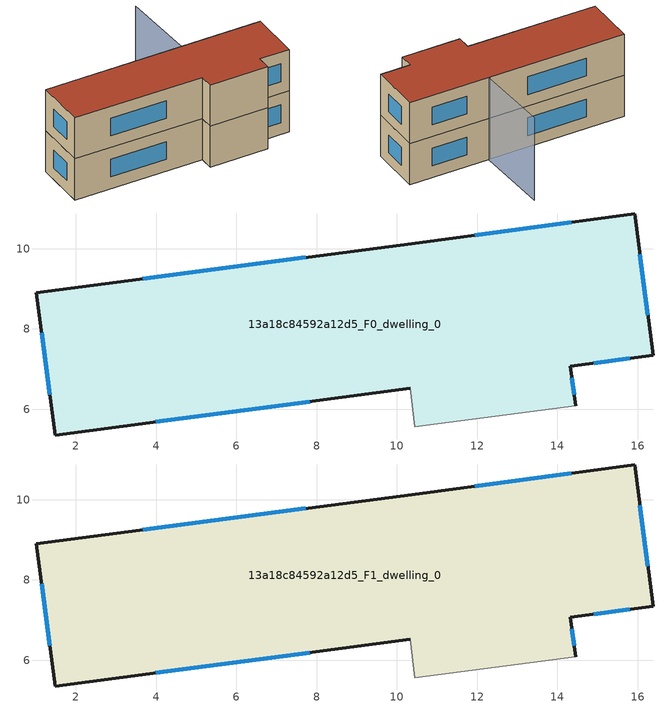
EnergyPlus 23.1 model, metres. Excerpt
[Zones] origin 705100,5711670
13a18c84592a12d5_F0_dwelling_0
 floor ground (EU_floor_Construction): 15.92,10.87 16.38,7.34 14.32,7.07 14.45,6.08 10.45,5.57 10.33,6.52 1.49,5.36 1.02,8.9 10.37,10.13 z0
 wall outside (EU_wall_Construction): 14.45,6.08 14.32,7.07 16.38,7.34 15.92,10.87 10.37,10.13 1.02,8.9 1.49,5.36 10.33,6.52 z0:3
 wall adiabatic (EU_wall_Construction): 10.33,6.52 10.45,5.57 14.45,6.08 z0:3
 window (EU_Window_Construction): 3.99,5.69 7.83,6.19 / 1.15,7.9 1.36,6.36 / 7.72,9.78 3.67,9.25 / 14.35,10.66 11.94,10.34 / 16.25,8.34 16.05,9.87 / 14.9,7.15 15.8,7.27 / 14.42,6.36 14.36,6.79 z0.85:2.15
13a18c84592a12d5_F1_dwelling_0
 floor to 13a18c84592a12d5_F0_dwelling_0 (EU_floor_Construction): 15.92,10.87 16.38,7.34 14.32,7.07 14.45,6.08 10.45,5.57 10.33,6.52 1.49,5.36 1.02,8.9 10.37,10.13 z3
 wall outside (EU_wall_Construction): 14.45,6.08 14.32,7.07 16.38,7.34 15.92,10.87 10.37,10.13 1.02,8.9 1.49,5.36 10.33,6.52 z3:6
 wall adiabatic (EU_wall_Construction): 10.33,6.52 10.45,5.57 14.45,6.08 z3:6
 window (EU_Window_Construction): 3.99,5.69 7.83,6.19 / 1.15,7.9 1.36,6.36 / 7.72,9.78 3.67,9.25 / 14.35,10.66 11.94,10.34 / 16.25,8.34 16.05,9.87 / 14.9,7.15 15.8,7.27 / 14.42,6.36 14.36,6.79 z3.85:5.15
 roof outside (EU_roof_Construction): 16.38,7.34 15.92,10.87 10.37,10.13 1.02,8.9 1.49,5.36 10.33,6.52 10.45,5.57 14.45,6.08 14.32,7.07 z6
shading: 10.41,10.21 9.53,15.28 z0:6
[Building]
EU S2 Campaign: North Axis=0; Terrain=City; Solar Distribution=FullExterior
[Site:Location]
London: Latitude=51.5; Longitude=-0.5; Time Zone=0; Elevation=25
[SizingPeriod:WeatherFileDays]
AnnualSizingPeriod: Begin Month=1; Begin Day of Month=1; End Month=12; End Day of Month=31; Day of Week for Start Day=Monday; Use Weather File Daylight Saving Period=No; Use Weather File Rain and Snow Indicators=No
[MATERIAL]
EU_InternalMass_Material: Roughness=MediumRough; Thickness=0.1; Conductivity=1; Density=1800; Specific Heat=900; Thermal Absorptance=0.9; Solar Absorptance=0.7; Visible Absorptance=0.7
[MATERIAL:NOMASS] Roughness=MediumRough; Thermal Absorptance=0.9; Solar Absorptance=0.7; Visible Absorptance=0.7
Name | Thermal Resistance
EU_wall_NoMass | 0.555556
EU_roof_NoMass | 0.510204
EU_floor_NoMass | 1.43678
[WINDOWMATERIAL:SIMPLEGLAZINGSYSTEM]
EU_Window_SimpleGlazing: UFactor=3.96; Solar Heat Gain Coefficient=0.85; Visible Transmittance=0.85
[CONSTRUCTION]
EU_wall_Construction: EU_wall_NoMass
EU_roof_Construction: EU_roof_NoMass
EU_floor_Construction: EU_floor_NoMass
EU_Window_Construction: EU_Window_SimpleGlazing
EU_InternalMass_Construction: EU_InternalMass_Material
[ZONE] Type=1; Multiplier=1; Ceiling Height=autocalculate; Floor Area=autocalculate; Part of Total Floor Area=Yes
Name | Volume
13a18c84592a12d5_F0_dwelling_0 | 172.683
13a18c84592a12d5_F1_dwelling_0 | 172.685
[INTERNALMASS] Construction=EU_InternalMass_Construction; Surface Area=57.5613
Name | Zone or ZoneList
13a18c84592a12d5_F0_dwelling_0_EU_InternalMass | 13a18c84592a12d5_F0_dwelling_0
13a18c84592a12d5_F1_dwelling_0_EU_InternalMass | 13a18c84592a12d5_F1_dwelling_0
[OTHEREQUIPMENT] Fuel Type=Electricity; Design Level Calculation Method=Watts/Area; Power per Zone Floor Area=1; Fraction Latent=0; Fraction Radiant=0; Fraction Lost=0; Carbon Dioxide Generation Rate=0; EndUse Subcategory=EU_Step8_InternalGains
Name | Zone or ZoneList or Space or SpaceList | Schedule
EU_Step8_InternalGain_13a18c84592a12d5_F0_dwelling_0_f000 | 13a18c84592a12d5_F0_dwelling_0 | EU_Step8_GainSchedule_13a18c84592a12d5_F0_dwelling_0_f000
EU_Step8_InternalGain_13a18c84592a12d5_F1_dwelling_0_f000 | 13a18c84592a12d5_F1_dwelling_0 | EU_Step8_GainSchedule_13a18c84592a12d5_F1_dwelling_0_f000
[ZONEVENTILATION:DESIGNFLOWRATE] Schedule=EU_AlwaysOn; Design Flow Rate Calculation Method=AirChanges/Hour; Air Changes per Hour=0.48; Ventilation Type=Natural; Fan Pressure Rise=0; Fan Total Efficiency=1; Constant Term Coefficient=1; Temperature Term Coefficient=0; Velocity Term Coefficient=0; Velocity Squared Term Coefficient=0; Minimum Indoor Temperature=-100; Maximum Indoor Temperature=100; Delta Temperature=-100; Minimum Outdoor Temperature=-100; Maximum Outdoor Temperature=100; Maximum Wind Speed=40
Name | Zone or ZoneList or Space or SpaceList
EU_ConstantAir_13a18c84592a12d5_F0_dwelling_0 | 13a18c84592a12d5_F0_dwelling_0
EU_ConstantAir_13a18c84592a12d5_F1_dwelling_0 | 13a18c84592a12d5_F1_dwelling_0
[HVACTEMPLATE:THERMOSTAT] Constant Heating Setpoint=20; Constant Cooling Setpoint=50
EU_HeatOnly_13a18c84592a12d5_F0_dwelling_0; EU_HeatOnly_13a18c84592a12d5_F1_dwelling_0
[HVACTEMPLATE:ZONE:IDEALLOADSAIRSYSTEM] System Availability Schedule=EU_AlwaysOn; Maximum Heating Supply Air Temperature=50; Minimum Cooling Supply Air Temperature=13; Maximum Heating Supply Air Humidity Ratio=0.0156; Minimum Cooling Supply Air Humidity Ratio=0.0077; Heating Limit=NoLimit; Cooling Limit=NoLimit; Heating Availability Schedule=EU_AlwaysOn; Cooling Availability Schedule=EU_CoolingOff; Dehumidification Control Type=ConstantSensibleHeatRatio; Cooling Sensible Heat Ratio=0.7; Dehumidification Setpoint=60; Humidification Control Type=None; Humidification Setpoint=30; Outdoor Air Method=None; Outdoor Air Flow Rate per Person=0.00944; Outdoor Air Flow Rate per Zone Floor Area=0; Outdoor Air Flow Rate per Zone=0; Demand Controlled Ventilation Type=None; Outdoor Air Economizer Type=NoEconomizer; Heat Recovery Type=None; Sensible Heat Recovery Effectiveness=0.7; Latent Heat Recovery Effectiveness=0.65
Name | Template Thermostat
13a18c84592a12d5_F0_dwelling_0 | EU_HeatOnly_13a18c84592a12d5_F0_dwelling_0
13a18c84592a12d5_F1_dwelling_0 | EU_HeatOnly_13a18c84592a12d5_F1_dwelling_0
[SIZING:ZONE] Zone Cooling Design Supply Air Temperature Input Method=SupplyAirTemperature; Zone Cooling Design Supply Air Temperature=13; Zone Heating Design Supply Air Temperature Input Method=SupplyAirTemperature; Zone Heating Design Supply Air Temperature=50; Zone Cooling Design Supply Air Humidity Ratio=0.008; Zone Heating Design Supply Air Humidity Ratio=0.008; Cooling Design Air Flow Method=DesignDay; Cooling Design Air Flow Rate=0; Cooling Minimum Air Flow per Zone Floor Area=0.000762; Cooling Minimum Air Flow=0; Cooling Minimum Air Flow Fraction=0.2; Heating Design Air Flow Method=DesignDay; Heating Design Air Flow Rate=0; Heating Maximum Air Flow per Zone Floor Area=0.002032; Heating Maximum Air Flow=0.141576; Heating Maximum Air Flow Fraction=0.3; Account for Dedicated Outdoor Air System=No; Dedicated Outdoor Air System Control Strategy=NeutralSupplyAir; Dedicated Outdoor Air Low Setpoint Temperature for Design=autosize; Dedicated Outdoor Air High Setpoint Temperature for Design=autosize; Zone Load Sizing Method=Sensible Load Only No Latent Load; Zone Latent Cooling Design Supply Air Humidity Ratio Input Method=HumidityRatioDifference; Zone Cooling Design Supply Air Humidity Ratio Difference=0.005; Zone Latent Heating Design Supply Air Humidity Ratio Input Method=HumidityRatioDifference; Zone Humidification Design Supply Air Humidity Ratio Difference=0.005
13a18c84592a12d5_F0_dwelling_0; 13a18c84592a12d5_F1_dwelling_0
[SCHEDULE:CONSTANT]
Name | Hourly Value
EU_AlwaysOn | 1
EU_CoolingOff | 0
[SCHEDULE:FILE] Column Number=1; Rows to Skip at Top=0; Number of Hours of Data=8760; Column Separator=Comma; Interpolate to Timestep=No; Minutes per Item=60; Adjust Schedule for Daylight Savings=Yes
Name | File
EU_Step8_GainSchedule_13a18c84592a12d5_F0_dwelling_0_f000 | ../../schedules/13a18c84592a12d5/13a18c84592a12d5_F0_dwelling_0_f000_gain.csv
EU_Step8_GainSchedule_13a18c84592a12d5_F1_dwelling_0_f000 | ../../schedules/13a18c84592a12d5/13a18c84592a12d5_F1_dwelling_0_f000_gain.csv
